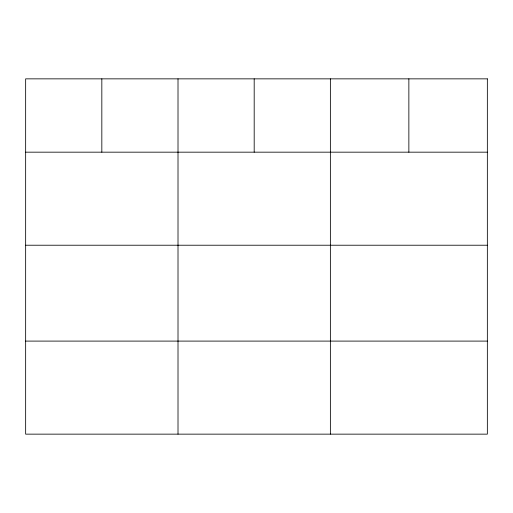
<?xml version="1.0" encoding="UTF-8"?>
<svg xmlns="http://www.w3.org/2000/svg" width="513" height="513" viewBox="0 0 513 513"><rect width="100%" height="100%" fill="white"/><g stroke="black" fill="none" stroke-linecap="round" stroke-linejoin="round"><path stroke-width="0.77" d="M25.65 152.169L487.35 152.169M25.65 245.22L487.35 245.22M25.65 341.094L487.35 341.094M408.861 78.855L408.861 152.169M330.372 78.855L330.372 434.145M254.191 78.855L254.191 152.169M178.011 78.855L178.011 434.145M101.831 78.855L101.831 152.169M487.35 78.855L25.65 78.855L25.65 434.145L487.35 434.145L487.35 78.855"/></g></svg>
